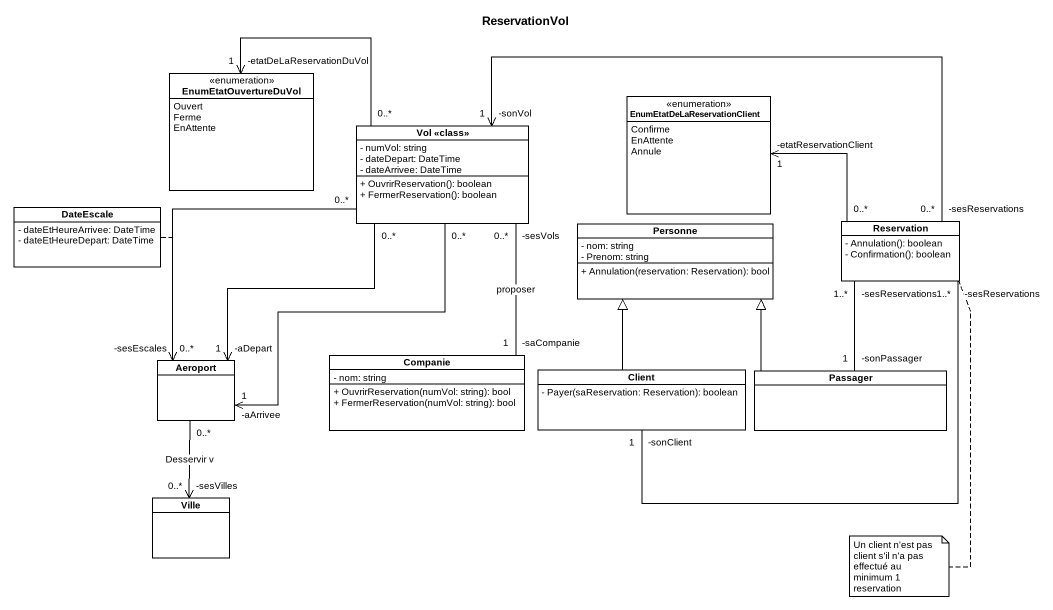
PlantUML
@startuml
title ReservationVol
hide circle
hide empty members
skinparam classAttributeIconSize 0
enum EnumEtatOuvertureDuVol {
  Ouvert
  Ferme
  EnAttente
}
enum "EnumEtatDeLaReservationClient" as EnumEtatDeLaReservationClien {
  Confirme
  EnAttente
  Annule
}
class "Vol <<class>>" as Vol_class {
  - numVol: string
  - dateDepart: DateTime
  - dateArrivee: DateTime
  + OuvrirReservation(): boolean
  + FermerReservation(): boolean
}
class DateEscale {
  - dateEtHeureArrivee: DateTime
  - dateEtHeureDepart: DateTime
}
class Personne {
  - nom: string
  - Prenom: string
  + Annulation(reservation: Reservation): bool
}
class Reservation {
  - Annulation(): boolean
  - Confirmation(): boolean
}
class Aeroport
class Companie {
  - nom: string
  + OuvrirReservation(numVol: string): bool
  + FermerReservation(numVol: string): bool
}
class Client {
  - Payer(saReservation: Reservation): boolean
}
class Passager
class Ville
EnumEtatOuvertureDuVol "-etatDeLaReservationDuVol\n1" <-right- "0..*" Vol_class
Vol_class "-sonVol\n1" <-right- "-sesReservations\n0..*" Reservation
Vol_class "0..*" --> "-aArrivee\n1" Aeroport
Vol_class "-sesVols\n0..*" -- "-saCompanie\n1" Companie : proposer
Reservation "0..*" -left-> "-etatReservationClient\n1" EnumEtatDeLaReservationClien
Aeroport "-aDepart\n1" <-up- "0..*" Vol_class
Aeroport "-sesEscales\n0..*" <-up- "0..*" Vol_class
(Aeroport, Vol_class) .. DateEscale
Client -up-|> Personne
Client "-sonClient\n1" -right- "-sesReservations\n1..*" Reservation
Passager -up-|> Personne
Passager "-sonPassager\n1" -up- "-sesReservations\n1..*" Reservation
Ville "-sesVilles\n0..*" <-up- "0..*" Aeroport : Desservir v
note bottom of Reservation : Un client n'est pas client s'il n'a pas effectué au minimum 1 reservation
@enduml
